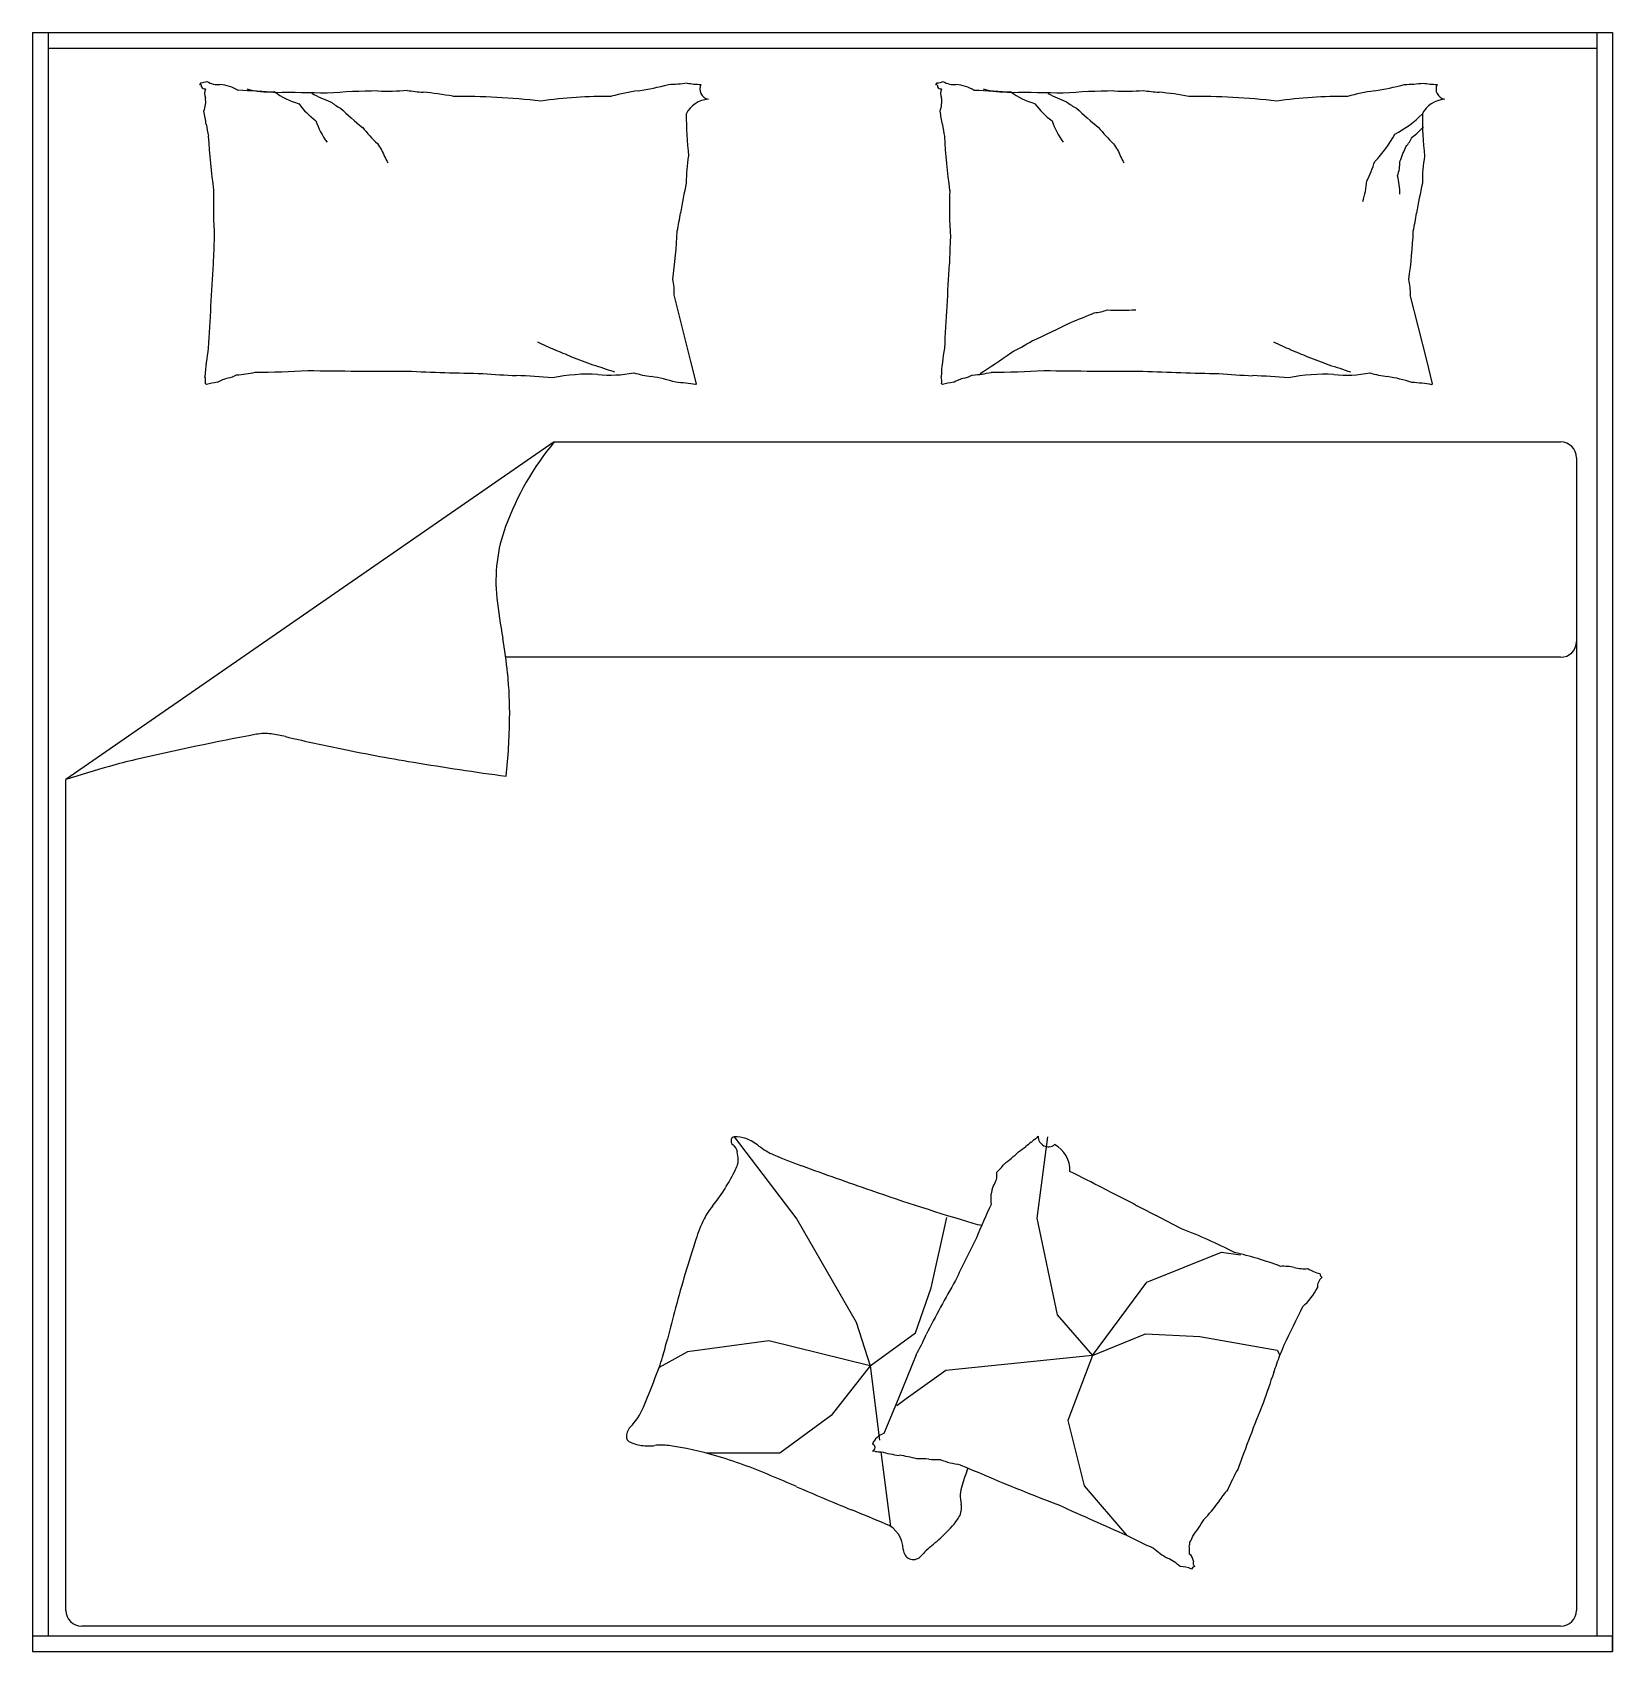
# Model space of a CAD drawing. Header units: inches. Extents: x 31768 to 33768, y 29499 to 31549.
import ezdxf

# ---------------------------------------------------------------- set-up
doc = ezdxf.new("R2010")
doc.units = ezdxf.units.IN
doc.header["$MEASUREMENT"] = 0
doc.layers.add('freecads.com', color=7, linetype='Continuous')

msp = doc.modelspace()

# ---------------------------------------------------------------- linework, layer by layer
at = {"layer": 'freecads.com', "ltscale": 10}
for p, q in [((31768.3, 31548.6), (33768.3, 31548.6)), ((31768.3, 31548.6), (31768.3, 29518.6)), ((31788.3, 31548.6), (31788.3, 29518.6)), ((33748.3, 31548.6), (33748.3, 29518.6)), ((33768.3, 31548.6), (33768.3, 29518.6)), ((31788.3, 31528.6), (33748.3, 31528.6)), ((31768.3, 29518.6), (31768.3, 29498.6)), ((31768.3, 29518.6), (33768.3, 29518.6)), ((33768.3, 29518.6), (33768.3, 29498.6)), ((33768.3, 29498.6), (33768.3, 29518.6)), ((31768.3, 29498.6), (33768.3, 29498.6))]:
    msp.add_line(p, q, dxfattribs=at)
at = {"layer": 'freecads.com'}
for p, q in [((32601.3, 31133.7), (32580.7, 31216.3)), ((33533, 31133.6), (33512.3, 31216.2)), ((32608.8, 31103.7), (32601.3, 31133.7)), ((33540.5, 31103.6), (33533, 31133.6)), ((32428.7, 31030), (31810.7, 30602.6)), ((32428.7, 31030), (33702.5, 31030)), ((33722.5, 31010), (33722.5, 29550.7)), ((33702.5, 30757.4), (32366.9, 30757.4)), ((31810.7, 29550.7), (31810.7, 30602.6)), ((32656.6, 30150.2), (32735.8, 30046.2)), ((33053.2, 30150.3), (33039.4, 30047.2)), ((32735.8, 30046.2), (32810.9, 29915.8)), ((32905.8, 29959.3), (32925.6, 30048.2)), ((33039.4, 30047.2), (33065.2, 29925.1)), ((33178.7, 29966.4), (33273.4, 30004.2)), ((33273.4, 30004.2), (33297.4, 30000.8)), ((32886, 29902), (32905.8, 29959.3)), ((33109.9, 29873.5), (33178.7, 29966.4)), ((32810.9, 29915.8), (32828.7, 29860.5)), ((33065.2, 29925.1), (33109.9, 29873.5)), ((32700.2, 29892.1), (32597.4, 29878.3)), ((32828.7, 29860.5), (32700.2, 29892.1)), ((32828.7, 29860.5), (32886, 29902)), ((33109.9, 29873.5), (33177, 29901.1)), ((33177, 29901.1), (33245.8, 29897.6)), ((33245.8, 29897.6), (33343.9, 29880.4)), ((32597.4, 29878.3), (32561.4, 29858.3)), ((32886.9, 29874.3), (32863.9, 29818)), ((33109.9, 29873.5), (32924.2, 29854.6)), ((33109.9, 29873.5), (33079, 29791)), ((33343.9, 29880.4), (33347.2, 29874)), ((32828.7, 29860.5), (32779.3, 29797.3)), ((32828.7, 29860.5), (32840.5, 29766.4)), ((32924.2, 29854.6), (32874.3, 29818.5)), ((32863.9, 29818), (32846.1, 29774.6)), ((32874.3, 29818.5), (32862.2, 29809.9)), ((32779.3, 29797.3), (32714.1, 29749.9)), ((33079, 29791), (33099.6, 29708.5)), ((32714.1, 29749.9), (32621.2, 29749.9)), ((32842.3, 29751.7), (32854.2, 29657.1)), ((33099.6, 29708.5), (33153.2, 29646)), ((33702.5, 29530.7), (31830.7, 29530.7)), ((31768.3, 29498.6), (33768.3, 29498.6))]:
    msp.add_line(p, q, dxfattribs=at)
for centre, radius, start, end in [((31978.5, 31485.9), 3.42, 291.7883, 340.436), ((31980.2, 31480.5), 2.32, 340.436, 101.8931), ((31979.8, 31509.8), 25.1, 274.3025, 291.7883), ((31986.4, 31481.3), 4.28, 201.9904, 281.8931), ((32001.8, 31471.4), 15.6, 158.579, 201.9904), ((32003.9, 31511.3), 28.9, 239.3487, 274.3025), ((32001.1, 31428.8), 53.9, 59.3487, 84.7408), ((32001.2, 30654.9), 820.8, 84.7408, 88.0921), ((32067.1, 31572.5), 99.2, 254.0648, 274.2159), ((32132.8, 31553.7), 99.2, 233.9136, 254.0648), ((32091.5, 29978), 1494.3, 88.0921, 90.5757), ((32228.9, 31679.5), 234, 242.7604, 249.1397), ((32214.3, 30601.3), 873.2, 90.5757, 94.8018), ((32218.4, 31763.9), 289.7, 267.4614, 274.8018), ((32269.6, 31625.2), 152.4, 259.8101, 267.4614), ((32206.7, 30946.7), 529.3, 79.8101, 83.9133), ((32300.4, 30418.6), 1049, 83.9133, 90), ((32501.3, 30784.9), 682.7, 90, 97.5469), ((32567, 31234.5), 242.2, 97.5469, 105.744), ((32490.5, 31776.1), 304.8, 278.4372, 285.744), ((32573.2, 31643.9), 161.1, 270, 278.4372), ((32614.5, 31573.1), 90.4, 258.7276, 270), ((32626.2, 31476.9), 13.1, 153.4195, 258.7276), ((32910.1, 31485.8), 3.42, 291.7883, 340.436), ((32911.9, 31480.4), 2.32, 340.436, 101.8931), ((32911.5, 31509.7), 25.1, 274.3025, 291.7883), ((32918, 31481.2), 4.28, 201.9904, 281.8931), ((32933.4, 31471.3), 15.6, 158.579, 201.9904), ((32935.5, 31511.3), 28.9, 239.3487, 274.3025), ((32932.7, 31428.8), 53.9, 59.3487, 84.7408), ((32932.9, 30654.8), 820.8, 84.7408, 88.0921), ((32998.7, 31572.4), 99.2, 254.0648, 274.2159), ((33064.5, 31553.7), 99.2, 233.9136, 254.0648), ((33023.2, 29978), 1494.3, 88.0921, 90.5757), ((33160.6, 31679.4), 234, 242.7604, 249.1397), ((33146, 30601.3), 873.2, 90.5757, 94.8018), ((33150.1, 31763.8), 289.7, 267.4614, 274.8018), ((33201.3, 31625.1), 152.4, 259.8101, 267.4614), ((33138.4, 30946.6), 529.3, 79.8101, 83.9133), ((33232, 30418.6), 1049, 83.9133, 90), ((33432.9, 30784.9), 682.7, 90, 97.5469), ((33498.6, 31234.4), 242.2, 97.5469, 105.744), ((33422.1, 31776), 304.8, 278.4372, 285.744), ((33504.8, 31643.8), 161.1, 270, 278.4372), ((33546.1, 31573.1), 90.4, 258.7276, 270), ((33557.9, 31476.8), 13.1, 153.4195, 258.7276), ((31954.9, 31460.9), 32.8, 338.579, 8.1335), ((31744.8, 31397.3), 246, 8.1335, 12.1095), ((32185.6, 31516.9), 99.2, 216.1766, 233.9136), ((32193.3, 31521), 76.8, 231.6114, 242.7604), ((32429.3, 31735.3), 391.6, 226.1885, 231.6114), ((32626.3, 31429.9), 34.2, 94.4002, 153.4195), ((32886.5, 31460.9), 32.8, 338.579, 8.1335), ((32676.5, 31397.3), 246, 8.1335, 12.1095), ((33117.3, 31516.8), 99.2, 216.1766, 233.9136), ((33124.9, 31520.9), 76.8, 231.6114, 242.7604), ((33360.9, 31735.3), 391.6, 226.1885, 231.6114), ((33557.9, 31429.8), 34.2, 94.4002, 153.4195), ((32184.9, 31458.7), 198.3, 187.6809, 192.1095), ((32221.3, 31468.1), 99.2, 198.4397, 216.1766), ((32361, 31570.2), 225.2, 219.0349, 226.1885), ((33087.7, 31445.5), 491.8, 180, 186.2324), ((33116.6, 31458.6), 198.3, 187.6809, 192.1095), ((33153, 31468), 99.2, 198.4397, 216.1766), ((33292.6, 31570.1), 225.2, 219.0349, 226.1885), ((33428.7, 31544.3), 139.9, 297.2036, 314.9024), ((33461.6, 31488.6), 89.9, 306.2641, 318.5571), ((34019.3, 31445.4), 491.8, 180, 186.2324), ((32902.5, 31470.7), 913.1, 183.3687, 187.6809), ((32248.5, 31431.1), 49.3, 208.3168, 219.0349), ((33834.1, 31470.6), 913.1, 183.3687, 187.6809), ((33180.2, 31431), 49.3, 208.3168, 219.0349), ((33368.5, 31484.2), 139.9, 314.9024, 332.6012), ((33467.2, 31438.7), 52.6, 318.5571, 334.6449), ((32394.5, 31478.2), 200.2, 203.0028, 208.3168), ((32799.8, 31357.8), 204, 170.3156, 180), ((33326.1, 31478.2), 200.2, 203.0028, 208.3168), ((33308.3, 31461.5), 205.6, 338.1851, 341.2201), ((33366.4, 31460), 151.1, 334.6449, 338.1851), ((33731.5, 31357.7), 204, 170.3156, 180), ((33333.1, 31424.9), 139.9, 332.6012, 343.485), ((33443, 31385.1), 56.2, 341.2201, 0), ((33407.6, 31343.8), 91.5, 0, 14.6851), ((32676.1, 31329.3), 678.7, 178.3669, 183.3687), ((33458, 31171.4), 882, 167.8016, 170.3156), ((33607.7, 31329.3), 678.7, 178.3669, 183.3687), ((33318.1, 31374.2), 139.9, 343.485, 354.3689), ((34389.6, 31171.3), 882, 167.8016, 170.3156), ((32274.5, 31364), 317.1, 347.8016, 351.9949), ((33206.1, 31363.9), 317.1, 347.8016, 351.9949), ((33361.8, 31216.7), 1365.2, 176.945, 178.3669), ((31926.4, 31327.6), 658.8, 351.9949, 357.3351), ((34293.5, 31216.6), 1365.2, 176.945, 178.3669), ((32858, 31327.5), 658.8, 351.9949, 357.3351), ((45607.2, 30422), 13635.6, 176.49514, 176.94504), ((46538.8, 30421.9), 13635.6, 176.49514, 176.94504), ((32513, 31219.4), 67.7, 357.3351, 14.0452), ((33444.7, 31219.3), 67.7, 357.3351, 14.0452), ((32443.5, 32463.1), 1432.3, 294.3265, 296.4985), ((32903.6, 31655.3), 506.6, 290.6743, 294.3265), ((33108.2, 31251.5), 58, 274.0828, 290.6743), ((33145.5, 31468.8), 272.1, 266.4448, 274.0828), ((32307.3, 31092.9), 321.2, 170.0016, 176.4951), ((32113.5, 30478.7), 738.7, 64.6889, 66.5156), ((32156.7, 30460), 738.7, 66.5156, 68.3423), ((33239, 31092.9), 321.2, 170.0016, 176.4951), ((32580.2, 31733.7), 728.6, 302.135, 305.8263), ((32867.2, 31422.8), 312.6, 296.4985, 302.135), ((33045.2, 30478.7), 738.7, 64.6889, 66.5156), ((33088.4, 30459.9), 738.7, 66.5156, 68.3423), ((32044.3, 32282.3), 1164, 270.2865, 273.574), ((32213.7, 36838.2), 5718.5, 269.0296, 270.2865), ((32395.4, 34478.5), 3362.2, 267.3904, 269.0296), ((32205.4, 30440.8), 738.7, 68.3423, 70.572), ((32259.6, 30421.7), 738.7, 70.572, 72.8018), ((32975.9, 32282.2), 1164, 270.2865, 273.574), ((33145.3, 36838.2), 5718.5, 269.0296, 270.2865), ((33327, 34478.4), 3362.2, 267.3904, 269.0296), ((33137.1, 30440.8), 738.7, 68.3423, 70.572), ((33191.3, 30421.6), 738.7, 70.572, 72.8018), ((31968.2, 31107), 19.3, 350.0016, 16.6978), ((31987.4, 31102.3), 1.32, 16.6978, 97.1204), ((32013.1, 31018.7), 87.5, 97.1204, 106.2212), ((32037.5, 31037.3), 76.7, 106.2212, 117.2841), ((32005.9, 31155.2), 45.3, 282.869, 297.2841), ((32017.6, 31260.5), 145.9, 273.574, 282.869), ((32436.4, 32329.3), 1216.5, 265.3824, 267.3904), ((32313.6, 29711), 1404.8, 85.3824, 87.2509), ((32472.8, 30885.8), 230.1, 87.2509, 101.5586), ((32500.2, 31260.6), 145.9, 263.5659, 281.5586), ((32565.2, 31231.9), 119.7, 252.6136, 263.5659), ((32513.9, 30886.4), 229.7, 72.6136, 80.5159), ((32563.3, 30835.5), 270.8, 80.5159, 85.9171), ((32608.8, 31102.7), 0.917, 85.9171, 194.0449), ((32899.9, 31106.9), 19.3, 350.0016, 16.6978), ((32919.1, 31102.3), 1.32, 16.6978, 97.1204), ((32944.8, 31018.7), 87.5, 97.1204, 106.2212), ((32969.1, 31037.3), 76.7, 106.2212, 117.2841), ((32937.6, 31155.1), 45.3, 282.869, 297.2841), ((32949.3, 31260.4), 145.9, 273.574, 282.869), ((33368, 32329.2), 1216.5, 265.3824, 267.3904), ((33245.2, 29710.9), 1404.8, 85.3824, 87.2509), ((33404.4, 30885.7), 230.1, 87.2509, 101.5586), ((33431.8, 31260.5), 145.9, 263.5659, 281.5586), ((33496.8, 31231.8), 119.7, 252.6136, 263.5659), ((33445.6, 30886.3), 229.7, 72.6136, 80.5159), ((33494.9, 30835.4), 270.8, 80.5159, 85.9171), ((33540.4, 31102.7), 0.917, 85.9171, 194.0449), ((32709.5, 30797.4), 364.6, 140.3555, 159.8512), ((33702.5, 31010), 20, 0, 90), ((32554.3, 30854.4), 199.3, 159.8512, 186.3253), ((33111.5, 30916.1), 759.9, 186.3253, 190.1804), ((31777.2, 30676.5), 595.7, 5.826, 10.1804), ((33702.5, 30777.4), 20, 270, 0), ((31877.4, 30686.7), 495, 359.2313, 5.826), ((31550.6, 30691.1), 821.8, 354.1141, 359.2313), ((32808.5, 26666.4), 4064.6, 100.7276, 102.9255), ((32062.7, 30602.8), 58.1, 82.2696, 100.7276), ((32044.4, 30468), 194.2, 76.8096, 82.2696), ((32662.8, 33106.4), 2515.8, 256.8096, 258.3259), ((32046.4, 29987.2), 657.4, 102.9255, 105.9352), ((32677.4, 33177.1), 2588, 258.3259, 260.505), ((32369.7, 28854.7), 1835.1, 105.9352, 107.7364), ((32874.1, 34352.9), 3780.1, 260.505, 262.308), ((32658.8, 30145.3), 6.3, 166.7192, 233.4208), ((32656.9, 30145.7), 4.43, 93.9484, 166.7192), ((32646.6, 30128.9), 14.2, 10.4074, 53.4208), ((32659.1, 30115), 35.2, 69.6548, 93.9484), ((32650.4, 30091.7), 60.1, 51.4146, 69.6548), ((32737.3, 30200.6), 79.2, 231.4146, 247.2931), ((32626.2, 30664.2), 660.5, 306.2163, 307.2151), ((33258.6, 29834.8), 382.5, 126.2163, 127.5287), ((33064.1, 30111), 45.2, 127.5287, 134.1274), ((32992.9, 30201.1), 69.7, 308.8136, 314.1274), ((33054.1, 30150.4), 12.7, 176.7545, 308.8136), ((33045.6, 30108.6), 35.9, 356.7545, 62.7098), ((32623.1, 30126.5), 39.3, 333.1821, 345.4291), ((32584.6, 30117.5), 77.1, 2.7286, 10.4074), ((32646.4, 30120.5), 15.3, 345.4291, 2.7286), ((33029.9, 30899.7), 837.1, 247.2931, 249.8713), ((32935.4, 30161.2), 77.4, 313.5224, 324.1064), ((32866.5, 30289.1), 217.6, 307.2151, 313.5224), ((32344.1, 30267.6), 352, 329.0944, 333.1821), ((34494.9, 34896.9), 5094.2, 249.8713, 250.9164), ((32966.4, 30101.9), 22.6, 324.1064, 8.0492), ((31703.6, 27332.7), 3097.2, 62.7098, 63.5853), ((32479.7, 30186.4), 194, 320.2995, 329.0944), ((33857.6, 33054.8), 3145, 250.9164, 253.3915), ((33027, 30071.1), 45.8, 157.5838, 188.0492), ((34054.7, 31873.6), 2016.2, 242.5001, 243.5853), ((32691.3, 30010.7), 81, 140.2995, 153.9265), ((33892.5, 29639), 1005.4, 154.9471, 157.5838), ((36008.1, 35463.1), 6101.9, 242.15178, 242.50014), ((32795, 29960), 196.5, 153.9265, 162.1604), ((32992, 30152.7), 116.6, 253.3915, 259.2634), ((30495.4, 24871.6), 5838.3, 62.15178, 62.50792), ((33001.8, 29450.6), 623.6, 62.5079, 69.2514), ((34514.6, 29406.6), 2003, 162.1604, 164.7375), ((34464.8, 29254.2), 1686.8, 152.9116, 154.9471), ((33195.7, 29584.2), 430, 69.2514, 77.3748), ((33351.7, 29923.4), 63, 77.3748, 93.3881), ((33379, 30043.2), 59.9, 256.9598, 273.3881), ((33409.3, 30026.8), 50.9, 238.3083, 256.9598), ((33411.4, 29959.6), 16.8, 130.5086, 180.9614), ((33403.6, 29977.3), 5.8, 180.9614, 238.3083), ((34293.1, 29187.4), 1565.2, 150.064, 152.9116), ((33327, 29992.8), 75.5, 310.5086, 333.6668), ((34172.3, 29500), 1648.1, 164.7375, 166.159), ((30967, 31067.7), 2661.9, 333.6668, 334.8268), ((32042.4, 30024.7), 545.4, 343.6878, 346.159), ((32701.2, 29981.3), 214.3, 330.064, 337.7645), ((32393.4, 29922), 179.8, 339.2227, 343.6878), ((32829.2, 30044.7), 545.4, 339.2919, 341.7631), ((33184.5, 29950.4), 179.8, 334.8268, 339.2919), ((30072.7, 30802.5), 2661.9, 338.0627, 339.2227), ((34891.4, 29297.4), 1648.1, 160.3416, 161.7631), ((32471.7, 29836.3), 75.5, 314.9045, 338.0627), ((35180.1, 29055.2), 2003, 157.7645, 160.3416), ((32536.9, 29770.9), 16.8, 134.9045, 185.3572), ((32526, 29769.9), 5.8, 185.3572, 242.7041), ((32852.9, 29752.6), 23.1, 107.1867, 157.7645), ((32546.7, 29810), 50.9, 242.7041, 261.3557), ((32548, 29818.9), 59.9, 261.3557, 277.784), ((32564.6, 29697.1), 63, 81.7707, 97.784), ((32512.1, 29333.9), 430, 73.6473, 81.7707), ((32457.6, 29148.1), 623.6, 66.9038, 73.6473), ((32830.1, 29756.9), 4.67, 287.1867, 70.6201), ((32832.1, 29743.2), 9.2, 70.6201, 94.2593), ((32839.9, 29785.6), 34, 262.0178, 274.2593), ((32892.6, 29940.6), 195.5, 255.1193, 262.0178), ((32841.5, 29569.3), 179.4, 75.1193, 82.3216), ((32893.2, 29671.6), 71.2, 82.3216, 94.5118), ((32912.1, 29807.9), 66.3, 261.8784, 274.5118), ((32959.1, 29850.6), 116.6, 248.9957, 261.8784), ((34195.6, 32619.8), 3145, 246.5205, 248.9957), ((33901, 29398.3), 1005.4, 160.6552, 161.9797), ((33463.2, 29629.4), 196.5, 149.5306, 157.7645), ((30412, 24351.4), 5838.3, 66.54767, 66.9038), ((35164, 35305.2), 6101.9, 246.54767, 246.89602), ((32988.5, 29695.2), 45.8, 161.9797, 192.4451), ((33560.8, 31547.3), 2016.2, 246.896, 247.9812), ((32921.7, 29680.5), 22.6, 328.5023, 12.4451), ((33111.4, 29800.5), 194, 315.9036, 324.6985), ((33339.5, 29647.3), 81, 135.9036, 149.5306), ((31643.7, 26806.8), 3097.2, 67.1056, 67.9812), ((32875, 29709.1), 77.4, 317.9183, 328.5023), ((35182.9, 34318.4), 5094.2, 245.4754, 246.5205), ((32949.7, 29848), 352, 324.6985, 328.7862), ((32834.7, 29627), 35.9, 1.1504, 67.1056), ((32770.9, 29803.1), 217.6, 311.611, 317.9183), ((33534.6, 30391.1), 837.1, 242.8972, 245.4754), ((33199.7, 29657.3), 39.3, 328.7862, 341.0332), ((32883.3, 29627.9), 12.7, 181.1504, 313.2095), ((32844.3, 29669.5), 69.7, 313.2095, 318.5233), ((32930.4, 29593.4), 45.2, 131.9246, 138.5233), ((33155.7, 29342.4), 382.5, 130.6122, 131.9246), ((32476.8, 30134.2), 660.5, 310.6122, 311.611), ((33241.1, 29687.5), 79.2, 227.0187, 242.8972), ((33218.1, 29637.4), 15.3, 341.0332, 358.3327), ((33155.8, 29624.3), 77.1, 358.3327, 6.0115), ((33179.9, 29562.4), 60.1, 47.0187, 65.2589), ((33220.6, 29571.1), 35.2, 65.2589, 89.5525), ((33223.6, 29611.4), 14.2, 6.0115, 49.0249), ((33239.6, 29601.8), 4.43, 89.5525, 162.3233), ((33243.7, 29611), 6.3, 162.3233, 229.0249), ((31830.7, 29550.7), 20, 180, 270), ((33702.5, 29550.7), 20, 270, 0)]:
    msp.add_arc(centre, radius, start, end, dxfattribs=at)

doc.saveas('drawing.dxf')
